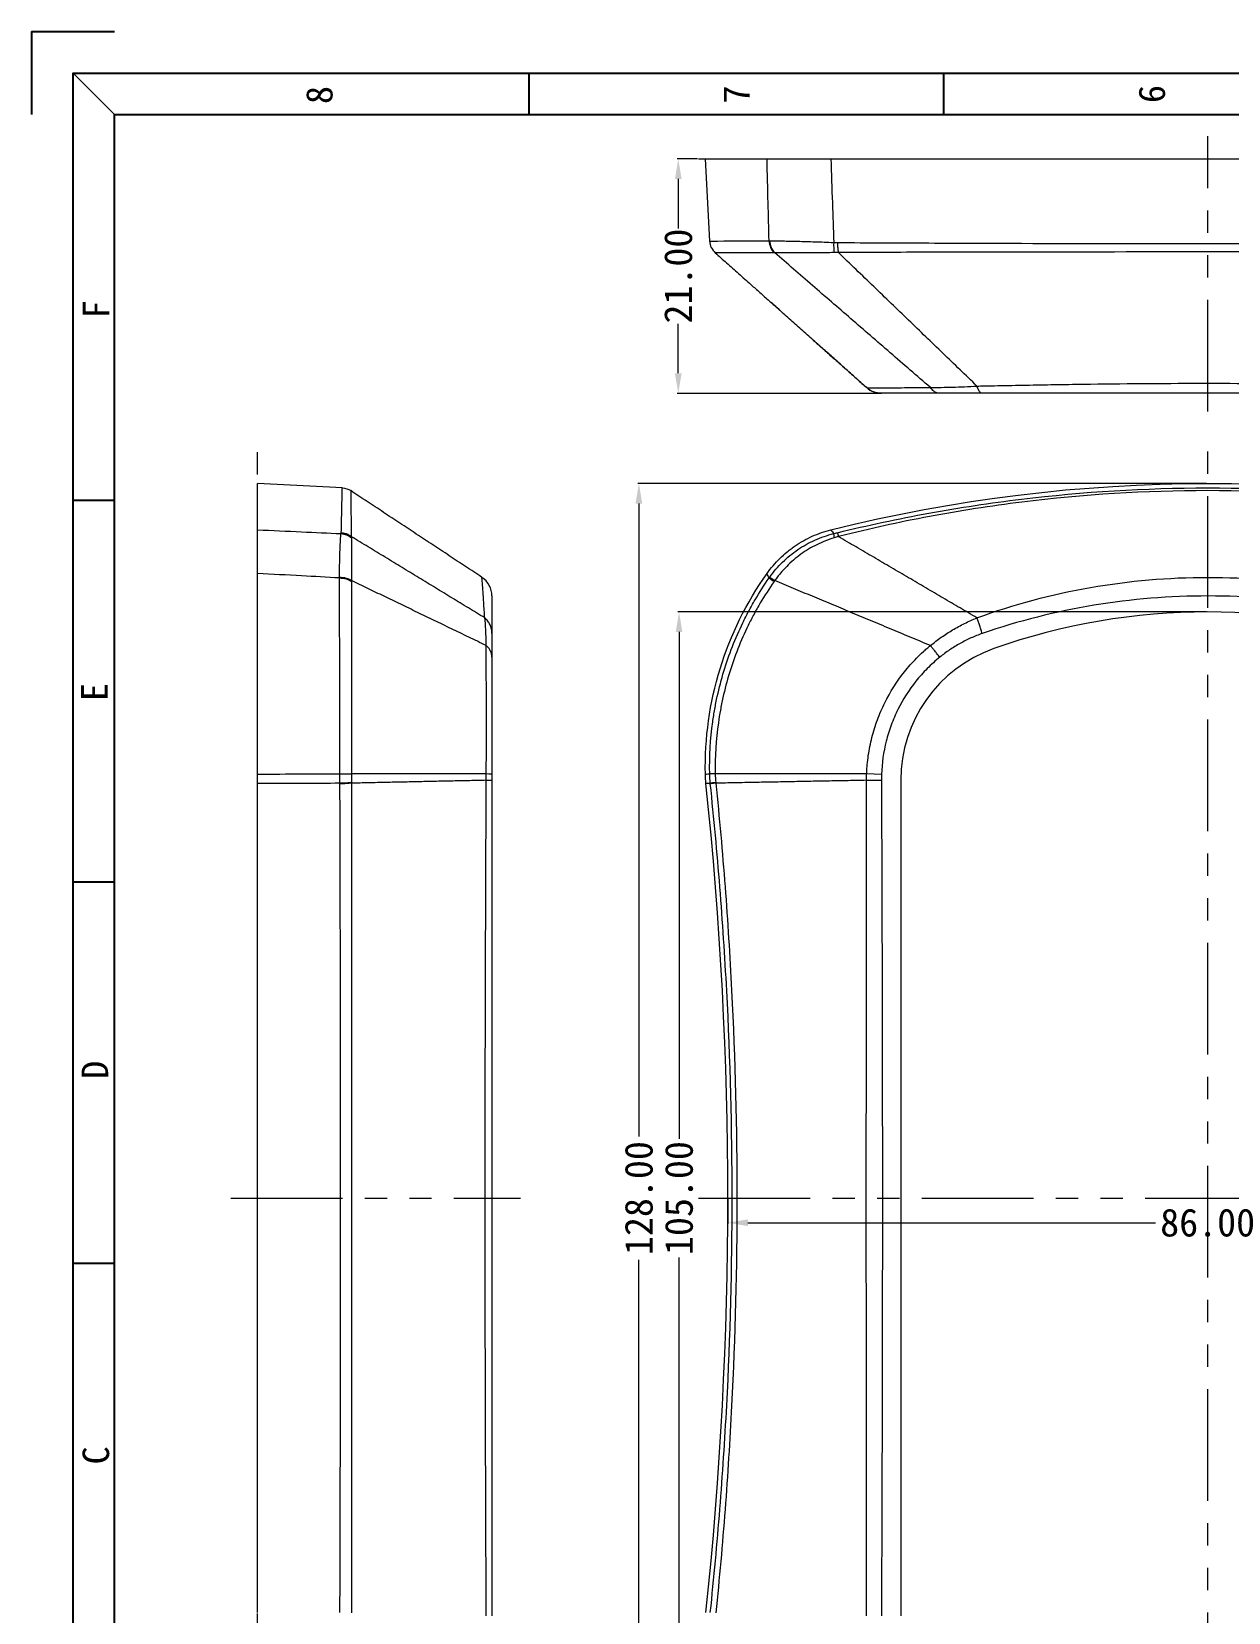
# Model space of a CAD drawing. Extents: x -40 to 272, y -118 to 614.
# Drawn here: x -39.8 to 67.5, y 472.6 to 614.2 of the extents above; entities that cross this region are included whole.
import ezdxf
from ezdxf.enums import TextEntityAlignment as Align

# ---------------------------------------------------------------- set-up
doc = ezdxf.new("R2010")
doc.units = 0
doc.header["$MEASUREMENT"] = 0
doc.linetypes.add('PHANTOM', pattern=[2.5, 1.25, -0.25, 0.25, -0.25, 0.25, -0.25])
for name, color, linetype in [('10', 7, 'Continuous'), ('30', 7, 'Continuous'), ('50', 7, 'Continuous')]:
    doc.layers.add(name, color=color, linetype=linetype)
doc.layers.add('moldbase', color=7, linetype='Continuous', lineweight=20)
doc.styles.add('宋体', font='SimSun.ttf', dxfattribs={"width": 0.7})
doc.dimstyles.new('3', dxfattribs={"dimtxt": 2.5, "dimasz": 1.8, "dimexe": 0.1, "dimexo": 0.1, "dimgap": 0.1, "dimtad": 0, "dimzin": 0, "dimdsep": 46, "dimtxsty": 'Standard', "dimcen": 0, "dimclrd": 4, "dimclre": 4, "dimclrt": 3, "dimadec": 1, "dimazin": 0, "dimtfac": 1, "dimtofl": 0, "dimtmove": 0, "dimatfit": 3, "dimfxl": 0.18, "dimtolj": 1, "dimtzin": 0, "dimlwd": 9, "dimlwe": 9, "dimarcsym": 0})

# ---------------------------------------------------------------- blocks, each defined once
blk = doc.blocks.new('*D31')
at = {"color": 4, "linetype": 'Continuous', "lineweight": 9}
for p, q in [((22.61, 509.6), (22.61, 507.39)), ((108.61, 509.6), (108.61, 507.39)), ((24.41, 507.49), (60.93, 507.49)), ((106.81, 507.49), (70.29, 507.49))]:
    blk.add_line(p, q, dxfattribs=at)
for points in [[(24.41, 507.79), (24.41, 507.19), (22.61, 507.49)], [(106.81, 507.79), (106.81, 507.19), (108.61, 507.49)]]:
    blk.add_solid(points, dxfattribs=at)
at = {"layer": 'Defpoints', "color": 0, "linetype": 'Continuous', "lineweight": 9}
for p in [(22.61, 509.7), (108.61, 509.7), (108.61, 507.49)]:
    blk.add_point(p, dxfattribs=at)
at = {"color": 3, "linetype": 'Continuous', "lineweight": 9, "insert": (65.61, 507.49), "char_height": 2.5, "attachment_point": 5}
blk.add_mtext('\\A1;86.00', dxfattribs=at)
blk = doc.blocks.new('*D32')
at = {"color": 4, "linetype": 'Continuous', "lineweight": 9}
for p, q in [((65.51, 562.2), (18.14, 562.2)), ((18.24, 560.4), (18.24, 515.01)), ((18.24, 459), (18.24, 504.39)), ((65.51, 457.2), (18.14, 457.2))]:
    blk.add_line(p, q, dxfattribs=at)
for points in [[(17.94, 560.4), (18.54, 560.4), (18.24, 562.2)], [(17.94, 459), (18.54, 459), (18.24, 457.2)]]:
    blk.add_solid(points, dxfattribs=at)
at = {"layer": 'Defpoints', "color": 0, "linetype": 'Continuous', "lineweight": 9}
for p in [(18.24, 562.2), (65.61, 562.2), (65.61, 457.2)]:
    blk.add_point(p, dxfattribs=at)
at = {"color": 3, "linetype": 'Continuous', "lineweight": 9, "insert": (18.24, 509.7), "char_height": 2.5, "attachment_point": 5, "rotation": 90}
blk.add_mtext('\\A1;105.00', dxfattribs=at)
blk = doc.blocks.new('*D33')
at = {"color": 4, "linetype": 'Continuous', "lineweight": 9}
for p, q in [((65.51, 573.7), (14.54, 573.7)), ((14.64, 571.9), (14.64, 515.22)), ((14.64, 447.5), (14.64, 504.18)), ((65.51, 445.7), (14.54, 445.7))]:
    blk.add_line(p, q, dxfattribs=at)
for points in [[(14.34, 571.9), (14.94, 571.9), (14.64, 573.7)], [(14.34, 447.5), (14.94, 447.5), (14.64, 445.7)]]:
    blk.add_solid(points, dxfattribs=at)
at = {"layer": 'Defpoints', "color": 0, "linetype": 'Continuous', "lineweight": 9}
for p in [(14.64, 573.7), (65.61, 573.7), (65.61, 445.7)]:
    blk.add_point(p, dxfattribs=at)
at = {"color": 3, "linetype": 'Continuous', "lineweight": 9, "insert": (14.64, 509.7), "char_height": 2.5, "attachment_point": 5, "rotation": 90}
blk.add_mtext('\\A1;128.00', dxfattribs=at)
blk = doc.blocks.new('*D46')
at = {"color": 4, "linetype": 'Continuous', "lineweight": 9}
for p, q in [((19.9, 602.77), (18.07, 602.77)), ((18.17, 600.97), (18.17, 596.54)), ((18.17, 583.57), (18.17, 588.01)), ((36.28, 581.77), (18.07, 581.77))]:
    blk.add_line(p, q, dxfattribs=at)
for points in [[(17.87, 600.97), (18.47, 600.97), (18.17, 602.77)], [(17.87, 583.57), (18.47, 583.57), (18.17, 581.77)]]:
    blk.add_solid(points, dxfattribs=at)
at = {"layer": 'Defpoints', "color": 0, "linetype": 'Continuous', "lineweight": 9}
for p in [(20, 602.77), (18.17, 581.77), (36.38, 581.77)]:
    blk.add_point(p, dxfattribs=at)
at = {"color": 3, "linetype": 'Continuous', "lineweight": 9, "insert": (18.17, 592.27), "char_height": 2.5, "attachment_point": 5, "rotation": 90}
blk.add_mtext('\\A1;21.00', dxfattribs=at)
blk = doc.blocks.new('7')
at = {"color": 8}
for q in [(2015.95, 533.19), (2005.95, 523.19)]:
    blk.add_line((2005.95, 533.19), q, dxfattribs=at)
for p, q in [((2065.95, 528.19), (2065.95, 523.19)), ((2115.95, 528.19), (2115.95, 523.19)), ((2010.95, 476.69), (2015.95, 476.69)), ((2010.95, 430.69), (2015.95, 430.69)), ((2015.95, 384.69), (2010.95, 384.69))]:
    blk.add_line(p, q)
for points in [[(2420.95, 241.19), (2010.95, 241.19), (2010.95, 528.19), (2420.95, 528.19)], [(2415.95, 246.19), (2015.95, 246.19), (2015.95, 523.19), (2415.95, 523.19)]]:
    blk.add_lwpolyline(points, close=True)
at = {"layer": 'moldbase'}
blk.add_line((2015.95, 523.19), (2010.95, 528.19), dxfattribs=at)
at = {"style": '宋体'}
for s, p in [('8', (2040.68, 525.55)), ('7', (2090.98, 525.61)), ('6', (2141.1, 525.67)), ('F', (2013.73, 499.72)), ('E', (2013.51, 453.59)), ('D', (2013.59, 408.03)), ('C', (2013.7, 361.55))]:
    blk.add_text(s, height=3.2, rotation=90, dxfattribs=at).set_placement(p, align=Align.MIDDLE)

msp = doc.modelspace()

# ---------------------------------------------------------------- linework, layer by layer
at = {"layer": '10', "color": 7, "linetype": 'Continuous', "lineweight": 9}
for p, q in [((20.592, 602.774), (20.978, 595.4)), ((20.592, 602.774), (26.121, 602.774)), ((31.848, 602.774), (99.375, 602.774)), ((20.978, 595.4), (20.978, 595.399)), ((35.043, 582.282), (35.053, 582.28)), ((-11.934, 573.301), (-19.527, 573.699)), ((-19.527, 569.548), (-19.527, 573.699)), ((-19.527, 547.669), (-19.527, 565.636)), ((-19.527, 472.576), (-19.527, 546.822)), ((36.382, 547.642), (35.053, 547.687)), ((38.111, 547.125), (38.111, 472.272))]:
    msp.add_line(p, q, dxfattribs=at)
at = {"layer": '10', "color": 7, "linetype": 'Continuous', "lineweight": 9, "extrusion": (0, 0, -1)}
for centre, radius, start, end in [((-36.375, 583.774), 2, 270, 311.79277), ((-65.611, 434.299), 139.4, 75.98329, 104.01671), ((-50.592, 548.282), 30, 358.83064, 35.34386)]:
    msp.add_arc(centre, radius, start, end, dxfattribs=at)
at = {"layer": '10', "color": 7, "linetype": 'Continuous', "lineweight": 9, "extrusion": (2.75248e-16, 6.08817e-17, -1)}
msp.add_arc((12.013, 571.803), 1.5, 93.00414, 123.40231, dxfattribs=at)
at = {"layer": '10', "color": 7, "linetype": 'Continuous', "lineweight": 9}
for centre, radius, start, end in [((65.611, 504.699), 57.5, 70.52878, 109.47122), ((50.611, 547.125), 12.5, 109.47122, 180), ((-329.951, 509.699), 352.562, 353.95586, 6.04414)]:
    msp.add_arc(centre, radius, start, end, dxfattribs=at)
for centre, major_axis, ratio, start_param, end_param in [((22.481, 595.478), (-0.115, -1.496), 0.9998057, 4.8416684, 5.6327112), ((36.382, 583.774), (0, -2), 0.9994174, 5.5556, 6.2831853), ((-0.527, 563.622), (2, 0), 0.9999999, 6.2831847, 7.2705903), ((-12.231, 547.731), (-1.5, -0.002), 0.0196535, 1.6231265, 2.4141692), ((-12.231, 547.722), (-1.5, -0.003), 0.020736, 1.6231135, 2.41414), ((-0.527, 547.642), (2, 0), 0.0341301, 0, 0.7275853), ((22.481, 547.731), (-1.5, -0.029), 0.001515, 5.4397826, 6.2308254), ((22.482, 547.722), (-1.5, -0.031), 0.0021789, 5.4397965, 6.230823)]:
    msp.add_ellipse(centre, major_axis=major_axis, ratio=ratio, start_param=start_param, end_param=end_param, dxfattribs=at)
for points, knots in [([(26.311, 595.437), (26.282, 596.568), (26.252, 597.699), (26.223, 598.831), (26.189, 600.145), (26.155, 601.46), (26.121, 602.774)], [0, 0, 0, 0, 0.4625791, 0.4625791, 0.4625791, 1, 1, 1, 1]), ([(26.121, 602.774), (26.811, 602.774), (27.656, 602.774), (29.621, 602.774), (30.69, 602.774), (31.848, 602.774)], [0, 0, 0, 0, 0.5, 0.5, 1, 1, 1, 1]), ([(31.848, 602.774), (31.891, 601.46), (31.935, 600.145), (31.978, 598.831), (32.017, 597.649), (32.056, 596.467), (32.096, 595.285)], [0, 0, 0, 0, 0.5265584, 0.5265584, 0.5265584, 1, 1, 1, 1]), ([(20.978, 595.4), (20.976, 595.406), (21.407, 595.409), (23.161, 595.422), (24.529, 595.429), (26.311, 595.437)], [0, 0, 0, 0, 0.4839879, 0.4839879, 1, 1, 1, 1]), ([(26.37, 595.436), (26.542, 595.435), (26.725, 595.432), (27.107, 595.426), (27.307, 595.423), (27.725, 595.415), (27.943, 595.411), (28.397, 595.402), (28.633, 595.397), (29.368, 595.379), (29.882, 595.364), (30.689, 595.337), (30.964, 595.328), (31.524, 595.308), (31.808, 595.297), (32.096, 595.285)], [0, 0, 0, 0, 0.125, 0.125, 0.25, 0.25, 0.375, 0.375, 0.5, 0.5, 0.75, 0.75, 0.875, 0.875, 1, 1, 1, 1]), ([(32.435, 595.276), (35.149, 595.261), (37.881, 595.248), (42.002, 595.23), (43.38, 595.225), (46.144, 595.215), (47.528, 595.21), (54.454, 595.19), (60.021, 595.181), (71.204, 595.181), (76.769, 595.19), (83.694, 595.21), (85.077, 595.215), (87.841, 595.225), (89.219, 595.23), (93.341, 595.248), (96.073, 595.261), (98.788, 595.276)], [0, 0, 0, 0, 0.125, 0.125, 0.1875, 0.1875, 0.25, 0.25, 0.5, 0.5, 0.75, 0.75, 0.8125, 0.8125, 0.875, 0.875, 1, 1, 1, 1]), ([(32.435, 595.276), (32.435, 595.254), (32.435, 595.212), (32.437, 595.149), (32.439, 595.087), (32.441, 595.027), (32.444, 594.968), (32.448, 594.911), (32.452, 594.855), (32.457, 594.801), (32.462, 594.748), (32.467, 594.697), (32.473, 594.647), (32.479, 594.6), (32.486, 594.554), (32.492, 594.51), (32.499, 594.467), (32.506, 594.426), (32.511, 594.4), (32.514, 594.388)], [0, 0, 0, 0, 0.065975, 0.1310561, 0.1952433, 0.2585366, 0.3209359, 0.3824414, 0.4430528, 0.5027704, 0.561594, 0.6195236, 0.6765593, 0.732701, 0.7879488, 0.8423025, 0.8957623, 0.9483282, 1, 1, 1, 1]), ([(26.762, 594.354), (26.322, 594.354), (25.908, 594.355), (25.326, 594.355), (25.138, 594.355), (24.776, 594.355), (24.601, 594.355), (23.762, 594.355), (23.202, 594.355), (22.53, 594.356), (22.335, 594.356), (22.087, 594.356), (22.011, 594.356), (21.875, 594.356), (21.815, 594.357), (21.574, 594.357), (21.479, 594.354), (21.479, 594.36)], [0, 0, 0, 0, 0.1286379, 0.1286379, 0.1929568, 0.1929568, 0.2572758, 0.2572758, 0.5145515, 0.5145515, 0.6431894, 0.6431894, 0.7075084, 0.7075084, 0.7718273, 0.7718273, 1, 1, 1, 1]), ([(21.485, 594.353), (21.821, 594.054), (22.518, 593.435), (23.585, 592.486), (24.583, 591.599), (25.499, 590.783), (26.158, 590.197), (26.658, 589.752), (26.909, 589.529), (27.069, 589.387), (27.15, 589.315), (27.222, 589.251), (27.266, 589.212), (27.285, 589.194)], [0, 0, 0, 0, 0.1737106, 0.3600031, 0.5528182, 0.688427, 0.8319181, 0.8921611, 0.9460668, 0.96129, 0.9755908, 0.9889485, 1, 1, 1, 1]), ([(32.14, 594.374), (31.873, 594.371), (31.609, 594.368), (31.088, 594.363), (30.832, 594.362), (30.083, 594.358), (29.605, 594.358), (28.922, 594.357), (28.703, 594.356), (28.281, 594.355), (28.078, 594.355), (27.689, 594.354), (27.502, 594.354), (27.235, 594.354), (27.148, 594.354), (26.978, 594.354), (26.895, 594.354), (26.814, 594.354)], [0, 0, 0, 0, 0.125, 0.125, 0.25, 0.25, 0.5, 0.5, 0.625, 0.625, 0.75, 0.75, 0.875, 0.875, 0.9375, 0.9375, 1, 1, 1, 1]), ([(98.709, 594.388), (98.371, 594.388), (98.032, 594.389), (97.354, 594.39), (96.337, 594.393), (93.958, 594.398), (91.909, 594.402), (89.168, 594.407), (87.793, 594.41), (85.036, 594.415), (83.656, 594.418), (76.748, 594.428), (71.194, 594.433), (60.031, 594.433), (54.476, 594.428), (47.566, 594.418), (46.185, 594.415), (43.428, 594.41), (40.679, 594.405), (37.947, 594.399), (35.905, 594.395), (34.885, 594.393), (33.868, 594.39), (33.191, 594.389), (32.852, 594.388), (32.514, 594.388)], [0, 0, 0, 0, 0.015625, 0.015625, 0.03125, 0.0625, 0.125, 0.125, 0.1875, 0.1875, 0.25, 0.25, 0.5, 0.5, 0.75, 0.75, 0.8125, 0.8125, 0.875, 0.9375, 0.9375, 0.96875, 0.984375, 0.984375, 1, 1, 1, 1]), ([(30.203, 586.597), (30.335, 586.48), (30.713, 586.143), (31.233, 585.679), (31.763, 585.207), (32.226, 584.794), (32.771, 584.309), (33.442, 583.71), (34.214, 583.022), (34.762, 582.532), (35.043, 582.282)], [0, 0, 0, 0, 0.081464, 0.2341363, 0.3225509, 0.4094458, 0.521279, 0.6601265, 0.8256889, 1, 1, 1, 1]), ([(35.053, 582.28), (35.133, 582.275), (35.688, 582.273), (37.159, 582.276), (37.747, 582.277), (39.116, 582.283), (39.916, 582.287), (40.763, 582.293)], [0, 0, 0, 0, 0.5, 0.5, 0.75, 0.75, 1, 1, 1, 1]), ([(40.764, 582.292), (41.078, 582.295), (41.402, 582.299), (42.066, 582.311), (42.407, 582.319), (43.104, 582.339), (43.462, 582.352), (44.189, 582.383), (44.559, 582.401), (44.936, 582.424)], [0, 0, 0, 0, 0.25, 0.25, 0.5, 0.5, 0.75, 0.75, 1, 1, 1, 1]), ([(41.609, 581.774), (41.517, 581.774), (41.424, 581.79), (41.334, 581.822), (41.244, 581.854), (41.156, 581.902), (41.073, 581.964), (40.961, 582.048), (40.856, 582.16), (40.764, 582.292)], [0, 0, 0, 0, 0.2997922, 0.2997922, 0.2997922, 0.5967132, 0.5967132, 0.5967132, 1, 1, 1, 1]), ([(44.936, 582.425), (45.039, 582.427), (45.143, 582.429), (45.35, 582.433), (45.661, 582.44), (46.39, 582.455), (47.016, 582.467), (48.274, 582.492), (49.961, 582.524), (51.669, 582.552), (53.386, 582.579), (54.251, 582.591), (56.856, 582.625), (58.6, 582.643), (62.1, 582.666), (63.857, 582.672), (67.384, 582.672), (69.139, 582.666), (72.63, 582.642), (74.366, 582.625), (76.957, 582.592), (77.819, 582.579), (79.537, 582.553), (80.395, 582.538), (82.097, 582.508), (82.943, 582.492), (84.203, 582.467), (84.622, 582.459), (85.248, 582.446), (85.456, 582.442), (85.768, 582.435), (85.872, 582.433), (86.08, 582.429), (86.184, 582.427), (86.287, 582.425)], [0, 0, 0, 0, 0.0078125, 0.0078125, 0.015625, 0.03125, 0.0625, 0.0625, 0.125, 0.1875, 0.1875, 0.25, 0.25, 0.375, 0.375, 0.5, 0.5, 0.625, 0.625, 0.75, 0.75, 0.8125, 0.8125, 0.875, 0.875, 0.9375, 0.9375, 0.96875, 0.96875, 0.984375, 0.984375, 0.9921875, 0.9921875, 1, 1, 1, 1]), ([(44.936, 582.424), (44.936, 582.424), (44.936, 582.424), (44.936, 582.424), (44.936, 582.425), (44.936, 582.425), (44.936, 582.425)], [0, 0, 0, 0, 0.644951, 0.644951, 0.644951, 1, 1, 1, 1]), ([(41.609, 581.774), (40.027, 581.774), (38.752, 581.774), (37.404, 581.774), (37.05, 581.774), (36.559, 581.774), (36.417, 581.774), (36.382, 581.774)], [0, 0, 0, 0, 0.5, 0.5, 0.75, 0.75, 1, 1, 1, 1]), ([(85.805, 581.774), (79.289, 581.774), (72.557, 581.774), (58.78, 581.774), (51.931, 581.774), (45.417, 581.774)], [0, 0, 0, 0, 0.5, 0.5, 1, 1, 1, 1]), ([(-12.028, 569.289), (-12.014, 569.955), (-12.001, 570.539), (-11.983, 571.291), (-11.978, 571.521), (-11.968, 571.94), (-11.963, 572.128), (-11.943, 572.965), (-11.934, 573.298), (-11.934, 573.303)], [0, 0, 0, 0, 0.250094, 0.250094, 0.3751411, 0.3751411, 0.5001881, 0.5001881, 1, 1, 1, 1]), ([(-11.186, 573.057), (-11.186, 573.052), (-11.181, 572.711), (-11.17, 571.854), (-11.168, 571.661), (-11.163, 571.232), (-11.158, 570.761), (-11.152, 570.205), (-11.148, 569.757), (-11.145, 569.525), (-11.143, 569.281), (-11.142, 569.116), (-11.141, 569.032), (-11.14, 568.947)], [0, 0, 0, 0, 0.4998565, 0.4998565, 0.6248924, 0.6248924, 0.7499283, 0.8749641, 0.8749641, 0.9374821, 0.968741, 0.968741, 1, 1, 1, 1]), ([(32.435, 569.289), (35.149, 569.955), (37.881, 570.539), (42.002, 571.291), (43.38, 571.521), (46.144, 571.94), (47.528, 572.128), (54.454, 572.965), (60.021, 573.301), (71.204, 573.301), (76.769, 572.965), (83.694, 572.128), (85.077, 571.94), (87.841, 571.521), (89.219, 571.291), (93.341, 570.539), (96.073, 569.955), (98.788, 569.289)], [0, 0, 0, 0, 0.125, 0.125, 0.1875, 0.1875, 0.25, 0.25, 0.5, 0.5, 0.75, 0.75, 0.8125, 0.8125, 0.875, 0.875, 1, 1, 1, 1]), ([(98.709, 568.947), (98.371, 569.032), (98.032, 569.116), (97.354, 569.281), (96.337, 569.525), (93.958, 570.066), (91.909, 570.483), (89.168, 570.997), (87.793, 571.232), (85.036, 571.661), (83.656, 571.854), (76.748, 572.711), (71.194, 573.055), (60.031, 573.055), (54.476, 572.711), (47.566, 571.854), (46.185, 571.661), (43.428, 571.232), (40.679, 570.761), (37.947, 570.205), (35.905, 569.757), (34.885, 569.525), (33.868, 569.281), (33.191, 569.116), (32.852, 569.032), (32.514, 568.947)], [0, 0, 0, 0, 0.015625, 0.015625, 0.03125, 0.0625, 0.125, 0.125, 0.1875, 0.1875, 0.25, 0.25, 0.5, 0.5, 0.75, 0.75, 0.8125, 0.8125, 0.875, 0.9375, 0.9375, 0.96875, 0.984375, 0.984375, 1, 1, 1, 1]), ([(-19.527, 569.548), (-18.212, 569.488), (-16.898, 569.428), (-15.584, 569.368), (-14.402, 569.314), (-13.22, 569.259), (-12.038, 569.205)], [0, 0, 0, 0, 0.5265584, 0.5265584, 0.5265584, 1, 1, 1, 1]), ([(-19.527, 565.636), (-19.527, 566.609), (-19.527, 567.438), (-19.527, 568.779), (-19.527, 569.259), (-19.527, 569.548)], [0, 0, 0, 0, 0.5, 0.5, 1, 1, 1, 1]), ([(-12.189, 565.322), (-12.182, 566.287), (-12.167, 567.106), (-12.12, 568.438), (-12.085, 568.922), (-12.038, 569.205)], [0, 0, 0, 0, 0.5, 0.5, 1, 1, 1, 1]), ([(-12.038, 569.205), (-11.871, 569.195), (-11.706, 569.157), (-11.397, 569.031), (-11.253, 568.942), (-11.127, 568.834)], [0, 0, 0, 0, 0.5, 0.5, 1, 1, 1, 1]), ([(-12.028, 569.289), (-11.912, 569.275), (-11.688, 569.248), (-11.385, 569.124), (-11.22, 569.004), (-11.14, 568.947)], [0, 0, 0, 0, 0.3619264, 0.6952694, 1, 1, 1, 1]), ([(26.121, 565.636), (26.466, 566.123), (26.849, 566.571), (27.478, 567.19), (27.697, 567.386), (28.04, 567.668), (28.156, 567.759), (28.394, 567.938), (28.515, 568.024), (29.129, 568.443), (29.643, 568.73), (30.713, 569.21), (31.269, 569.404), (31.848, 569.548)], [0, 0, 0, 0, 0.25, 0.25, 0.375, 0.375, 0.4375, 0.4375, 0.5, 0.5, 0.75, 0.75, 1, 1, 1, 1]), ([(26.37, 565.322), (26.542, 565.563), (26.725, 565.796), (27.107, 566.241), (27.307, 566.455), (27.725, 566.863), (27.943, 567.058), (28.397, 567.429), (28.633, 567.606), (29.368, 568.105), (29.882, 568.391), (30.689, 568.751), (30.964, 568.859), (31.524, 569.051), (31.808, 569.135), (32.096, 569.205)], [0, 0, 0, 0, 0.125, 0.125, 0.25, 0.25, 0.375, 0.375, 0.5, 0.5, 0.75, 0.75, 0.875, 0.875, 1, 1, 1, 1]), ([(31.848, 569.548), (31.891, 569.488), (31.935, 569.428), (31.978, 569.368), (32.017, 569.314), (32.056, 569.259), (32.096, 569.205)], [0, 0, 0, 0, 0.5265584, 0.5265584, 0.5265584, 1, 1, 1, 1]), ([(32.434, 569.29), (32.435, 569.285), (32.436, 569.281), (32.437, 569.276), (32.439, 569.268), (32.441, 569.256), (32.444, 569.242), (32.448, 569.225), (32.452, 569.207), (32.457, 569.188), (32.462, 569.166), (32.467, 569.143), (32.473, 569.118), (32.479, 569.092), (32.486, 569.065), (32.492, 569.037), (32.499, 569.008), (32.506, 568.978), (32.511, 568.957), (32.514, 568.947)], [0, 0, 0, 0, 0.065975, 0.1310561, 0.1952433, 0.2585366, 0.3209359, 0.3824414, 0.4430528, 0.5027704, 0.561594, 0.6195236, 0.6765593, 0.732701, 0.7879488, 0.8423025, 0.8957623, 0.9483282, 1, 1, 1, 1]), ([(32.14, 568.834), (31.873, 568.752), (31.609, 568.66), (31.088, 568.454), (30.832, 568.34), (30.083, 567.969), (29.605, 567.683), (28.922, 567.193), (28.703, 567.02), (28.281, 566.66), (28.078, 566.472), (27.689, 566.079), (27.502, 565.874), (27.235, 565.556), (27.148, 565.448), (26.978, 565.227), (26.895, 565.114), (26.814, 565)], [0, 0, 0, 0, 0.125, 0.125, 0.25, 0.25, 0.5, 0.5, 0.625, 0.625, 0.75, 0.75, 0.875, 0.875, 0.9375, 0.9375, 1, 1, 1, 1]), ([(-12.19, 565.239), (-13.321, 565.3), (-14.452, 565.361), (-15.584, 565.423), (-16.898, 565.494), (-18.212, 565.565), (-19.527, 565.636)], [0, 0, 0, 0, 0.4625791, 0.4625791, 0.4625791, 1, 1, 1, 1]), ([(-12.152, 547.702), (-12.154, 549.258), (-12.157, 550.804), (-12.16, 552.723), (-12.161, 553.106), (-12.162, 553.871), (-12.163, 554.253), (-12.165, 555.393), (-12.167, 556.145), (-12.171, 558.379), (-12.175, 559.823), (-12.179, 561.57), (-12.18, 561.917), (-12.182, 562.603), (-12.183, 562.942), (-12.186, 563.946), (-12.188, 564.6), (-12.19, 565.239)], [0, 0, 0, 0, 0.25, 0.25, 0.3125, 0.3125, 0.375, 0.375, 0.5, 0.5, 0.75, 0.75, 0.8125, 0.8125, 0.875, 0.875, 1, 1, 1, 1]), ([(-11.107, 564.927), (-11.107, 564.302), (-11.107, 563.661), (-11.108, 562.675), (-11.108, 562.343), (-11.108, 561.671), (-11.108, 561.33), (-11.108, 559.616), (-11.108, 558.199), (-11.109, 556.006), (-11.109, 555.267), (-11.109, 554.149), (-11.109, 553.773), (-11.109, 553.022), (-11.109, 552.646), (-11.11, 550.761), (-11.11, 549.243), (-11.11, 547.713)], [0, 0, 0, 0, 0.125, 0.125, 0.1875, 0.1875, 0.25, 0.25, 0.5, 0.5, 0.625, 0.625, 0.6875, 0.6875, 0.75, 0.75, 1, 1, 1, 1]), ([(-11.107, 565.007), (-11.107, 565.002), (-11.107, 564.998), (-11.107, 564.993), (-11.107, 564.976), (-11.107, 564.952), (-11.107, 564.927)], [0, 0, 0, 0, 0.0006704, 0.0006704, 0.0006704, 1, 1, 1, 1]), ([(0.823, 561.663), (0.82, 561.701), (0.818, 561.739), (0.814, 561.813), (0.807, 561.924), (0.792, 562.176), (0.78, 562.381), (0.755, 562.778), (0.723, 563.268), (0.695, 563.684), (0.668, 564.063), (0.656, 564.233), (0.622, 564.688), (0.605, 564.914), (0.581, 565.216), (0.575, 565.296), (0.575, 565.289)], [0, 0, 0, 0, 0.0156315, 0.0156315, 0.0312629, 0.0625258, 0.1250516, 0.1250516, 0.2501032, 0.3751548, 0.3751548, 0.5002064, 0.5002064, 0.7503097, 0.7503097, 1, 1, 1, 1]), ([(20.984, 547.702), (20.953, 549.258), (21.045, 550.804), (21.31, 552.723), (21.371, 553.106), (21.507, 553.871), (21.583, 554.253), (21.833, 555.393), (22.03, 556.145), (22.708, 558.379), (23.274, 559.823), (24.123, 561.57), (24.3, 561.917), (24.667, 562.603), (24.857, 562.942), (25.446, 563.946), (25.866, 564.6), (26.311, 565.239)], [0, 0, 0, 0, 0.25, 0.25, 0.3125, 0.3125, 0.375, 0.375, 0.5, 0.5, 0.75, 0.75, 0.8125, 0.8125, 0.875, 0.875, 1, 1, 1, 1]), ([(26.762, 564.927), (26.322, 564.302), (25.908, 563.661), (25.326, 562.675), (25.138, 562.343), (24.776, 561.671), (24.601, 561.33), (23.762, 559.616), (23.202, 558.199), (22.53, 556.006), (22.335, 555.267), (22.087, 554.149), (22.011, 553.773), (21.875, 553.022), (21.815, 552.646), (21.55, 550.761), (21.457, 549.243), (21.484, 547.713)], [0, 0, 0, 0, 0.125, 0.125, 0.1875, 0.1875, 0.25, 0.25, 0.5, 0.5, 0.625, 0.625, 0.6875, 0.6875, 0.75, 0.75, 1, 1, 1, 1]), ([(26.311, 565.239), (26.282, 565.3), (26.252, 565.361), (26.223, 565.423), (26.189, 565.494), (26.155, 565.565), (26.121, 565.636)], [0, 0, 0, 0, 0.4625791, 0.4625791, 0.4625791, 1, 1, 1, 1]), ([(26.311, 565.239), (26.32, 565.233), (26.366, 565.202), (26.52, 565.095), (26.63, 565.019), (26.762, 564.927)], [0, 0, 0, 0, 0.5, 0.5, 1, 1, 1, 1]), ([(26.37, 565.322), (26.379, 565.315), (26.423, 565.282), (26.575, 565.172), (26.683, 565.094), (26.814, 565)], [0, 0, 0, 0, 0.5, 0.5, 1, 1, 1, 1]), ([(26.818, 565.006), (26.815, 565.002), (26.813, 564.998), (26.81, 564.995), (26.797, 564.976), (26.779, 564.952), (26.762, 564.927)], [0, 0, 0, 0, 0.0006704, 0.0006704, 0.0006704, 1, 1, 1, 1]), ([(44.936, 561.663), (48.236, 562.868), (51.645, 563.778), (58.593, 564.991), (62.094, 565.292), (69.148, 565.291), (72.639, 564.989), (79.548, 563.784), (82.986, 562.868), (86.287, 561.663)], [0, 0, 0, 0, 0.25, 0.25, 0.5, 0.5, 0.75, 0.75, 1, 1, 1, 1]), ([(85.805, 560.268), (79.289, 562.514), (72.557, 563.616), (58.78, 563.629), (51.931, 562.514), (45.417, 560.268)], [0, 0, 0, 0, 0.5, 0.5, 1, 1, 1, 1]), ([(0.823, 561.663), (0.823, 561.663), (0.823, 561.663), (0.823, 561.663), (0.823, 561.663), (0.823, 561.663), (0.823, 561.663)], [0, 0, 0, 0, 0.644951, 0.644951, 0.644951, 1, 1, 1, 1]), ([(1.473, 560.268), (1.473, 560.399), (1.459, 560.528), (1.402, 560.785), (1.36, 560.91), (1.276, 561.09), (1.244, 561.149), (1.175, 561.263), (1.138, 561.318), (1.017, 561.476), (0.926, 561.574), (0.823, 561.663)], [0, 0, 0, 0, 0.25, 0.25, 0.5, 0.5, 0.625, 0.625, 0.75, 0.75, 1, 1, 1, 1]), ([(40.764, 559.185), (41.078, 559.443), (41.402, 559.689), (42.066, 560.155), (42.407, 560.375), (43.104, 560.79), (43.462, 560.984), (44.189, 561.344), (44.559, 561.511), (44.936, 561.663)], [0, 0, 0, 0, 0.25, 0.25, 0.5, 0.5, 0.75, 0.75, 1, 1, 1, 1]), ([(45.417, 560.268), (45.372, 560.399), (45.328, 560.528), (45.239, 560.785), (45.196, 560.91), (45.134, 561.09), (45.113, 561.149), (45.074, 561.263), (45.055, 561.318), (45, 561.476), (44.967, 561.574), (44.936, 561.663)], [0, 0, 0, 0, 0.25, 0.25, 0.5, 0.5, 0.625, 0.625, 0.75, 0.75, 1, 1, 1, 1]), ([(44.936, 561.663), (44.936, 561.663), (44.936, 561.663), (44.936, 561.663), (44.936, 561.663), (44.936, 561.663), (44.936, 561.663)], [0, 0, 0, 0, 0.644951, 0.644951, 0.644951, 1, 1, 1, 1]), ([(45.417, 560.268), (45.072, 560.149), (44.731, 560.013), (44.065, 559.713), (43.738, 559.548), (43.102, 559.191), (42.791, 558.999), (42.187, 558.59), (41.893, 558.371), (41.609, 558.141)], [0, 0, 0, 0, 0.25, 0.25, 0.5, 0.5, 0.75, 0.75, 1, 1, 1, 1]), ([(0.967, 547.687), (0.967, 547.704), (0.967, 547.722), (0.967, 547.757), (0.967, 547.809), (0.967, 547.93), (0.968, 548.173), (0.968, 548.379), (0.969, 548.792), (0.97, 549.065), (0.971, 549.88), (0.972, 550.418), (0.973, 551.479), (0.973, 552.004), (0.973, 552.781), (0.973, 553.039), (0.973, 553.55), (0.973, 553.801), (0.972, 555.036), (0.97, 555.96), (0.966, 557.036), (0.965, 557.247), (0.963, 557.661), (0.963, 557.864), (0.96, 558.26), (0.959, 558.453), (0.958, 558.734), (0.957, 558.872), (0.956, 559.03), (0.955, 559.108), (0.955, 559.141), (0.955, 559.163), (0.955, 559.174), (0.955, 559.185)], [0, 0, 0, 0, 0.0039063, 0.0039063, 0.0078125, 0.015625, 0.03125, 0.0625, 0.0625, 0.125, 0.125, 0.25, 0.25, 0.375, 0.375, 0.4375, 0.4375, 0.5, 0.5, 0.75, 0.75, 0.8125, 0.8125, 0.875, 0.875, 0.9375, 0.9375, 0.96875, 0.984375, 0.9921875, 0.9960938, 0.9960938, 1, 1, 1, 1]), ([(1.473, 558.141), (1.473, 558.255), (1.457, 558.37), (1.425, 558.481), (1.393, 558.591), (1.345, 558.7), (1.283, 558.803), (1.199, 558.941), (1.087, 559.072), (0.955, 559.185)], [0, 0, 0, 0, 0.2997922, 0.2997922, 0.2997922, 0.5967132, 0.5967132, 0.5967132, 1, 1, 1, 1]), ([(1.473, 558.141), (1.473, 556.86), (1.473, 555.263), (1.473, 552.554), (1.473, 551.594), (1.473, 549.653), (1.473, 548.659), (1.473, 547.642)], [0, 0, 0, 0, 0.5, 0.5, 0.75, 0.75, 1, 1, 1, 1]), ([(35.053, 547.687), (35.053, 547.704), (35.054, 547.722), (35.055, 547.757), (35.058, 547.809), (35.063, 547.93), (35.077, 548.173), (35.093, 548.379), (35.13, 548.792), (35.162, 549.065), (35.28, 549.88), (35.386, 550.418), (35.656, 551.479), (35.819, 552.004), (36.106, 552.781), (36.209, 553.039), (36.43, 553.55), (36.546, 553.801), (37.159, 555.036), (37.747, 555.96), (38.602, 557.036), (38.78, 557.247), (39.146, 557.661), (39.336, 557.864), (39.727, 558.26), (39.927, 558.453), (40.235, 558.734), (40.391, 558.872), (40.576, 559.03), (40.669, 559.108), (40.71, 559.141), (40.737, 559.163), (40.75, 559.174), (40.763, 559.185)], [0, 0, 0, 0, 0.0039063, 0.0039063, 0.0078125, 0.015625, 0.03125, 0.0625, 0.0625, 0.125, 0.125, 0.25, 0.25, 0.375, 0.375, 0.4375, 0.4375, 0.5, 0.5, 0.75, 0.75, 0.8125, 0.8125, 0.875, 0.875, 0.9375, 0.9375, 0.96875, 0.984375, 0.9921875, 0.9960938, 0.9960938, 1, 1, 1, 1]), ([(41.609, 558.141), (41.214, 557.821), (40.836, 557.48), (40.299, 556.939), (40.124, 556.754), (39.788, 556.376), (39.626, 556.184), (38.841, 555.203), (38.302, 554.36), (37.741, 553.231), (37.634, 553.002), (37.433, 552.535), (37.338, 552.299), (37.076, 551.588), (36.927, 551.109), (36.559, 549.653), (36.417, 548.659), (36.382, 547.642)], [0, 0, 0, 0, 0.125, 0.125, 0.1875, 0.1875, 0.25, 0.25, 0.5, 0.5, 0.5625, 0.5625, 0.625, 0.625, 0.75, 0.75, 1, 1, 1, 1]), ([(41.609, 558.141), (41.532, 558.237), (41.455, 558.331), (41.341, 558.472), (41.303, 558.519), (41.229, 558.611), (41.192, 558.656), (41.084, 558.79), (41.014, 558.876), (40.883, 559.038), (40.821, 559.114), (40.764, 559.185)], [0, 0, 0, 0, 0.25, 0.25, 0.375, 0.375, 0.5, 0.5, 0.75, 0.75, 1, 1, 1, 1]), ([(-19.527, 547.669), (-18.194, 547.675), (-16.861, 547.681), (-15.528, 547.687), (-14.402, 547.692), (-13.277, 547.697), (-12.152, 547.702)], [0, 0, 0, 0, 0.5422875, 0.5422875, 0.5422875, 1, 1, 1, 1]), ([(-12.149, 546.846), (-13.275, 546.843), (-14.401, 546.839), (-15.528, 546.835), (-16.861, 546.831), (-18.194, 546.826), (-19.527, 546.822)], [0, 0, 0, 0, 0.4579478, 0.4579478, 0.4579478, 1, 1, 1, 1]), ([(-11.111, 546.906), (-11.242, 546.889), (-11.403, 546.876), (-11.758, 546.855), (-11.952, 546.849), (-12.149, 546.846)], [0, 0, 0, 0, 0.5, 0.5, 1, 1, 1, 1]), ([(-11.111, 546.857), (-11.242, 546.841), (-11.403, 546.828), (-11.758, 546.809), (-11.952, 546.804), (-12.149, 546.802)], [0, 0, 0, 0, 0.5, 0.5, 1, 1, 1, 1]), ([(-12.149, 472.595), (-12.139, 475.676), (-12.131, 478.761), (-12.115, 484.936), (-12.109, 488.028), (-12.093, 497.309), (-12.088, 503.502), (-12.088, 515.895), (-12.093, 522.088), (-12.109, 531.369), (-12.115, 534.461), (-12.131, 540.636), (-12.139, 543.721), (-12.149, 546.802)], [0, 0, 0, 0, 0.125, 0.125, 0.25, 0.25, 0.5, 0.5, 0.75, 0.75, 0.875, 0.875, 1, 1, 1, 1]), ([(-11.111, 546.857), (-11.111, 545.314), (-11.112, 543.77), (-11.114, 540.68), (-11.114, 539.135), (-11.116, 534.496), (-11.118, 531.4), (-11.122, 522.105), (-11.123, 515.904), (-11.123, 503.494), (-11.122, 497.293), (-11.118, 487.998), (-11.116, 484.902), (-11.114, 480.263), (-11.114, 478.717), (-11.112, 475.627), (-11.111, 474.083), (-11.111, 472.54)], [0, 0, 0, 0, 0.0625, 0.0625, 0.125, 0.125, 0.25, 0.25, 0.5, 0.5, 0.75, 0.75, 0.875, 0.875, 0.9375, 0.9375, 1, 1, 1, 1]), ([(-11.111, 546.906), (-11.111, 546.89), (-11.111, 546.873), (-11.111, 546.86), (-11.111, 546.855)], [0, 0, 0, 0, 0.9987667, 1, 1, 1, 1]), ([(0.964, 472.283), (0.935, 478.519), (0.909, 484.755), (0.874, 497.227), (0.864, 503.463), (0.864, 515.935), (0.874, 522.171), (0.909, 534.643), (0.935, 540.878), (0.964, 547.114)], [0, 0, 0, 0, 0.25, 0.25, 0.5, 0.5, 0.75, 0.75, 1, 1, 1, 1]), ([(0.964, 547.114), (0.964, 547.139), (0.965, 547.151), (0.965, 547.24), (0.966, 547.33), (0.966, 547.419), (0.966, 547.508), (0.967, 547.598), (0.967, 547.681), (0.967, 547.685), (0.967, 547.69), (0.967, 547.694)], [0, 0, 0, 0, 0.0634475, 0.0634475, 0.5317849, 0.5317849, 0.5317849, 0.9998953, 0.9998953, 0.9998953, 1, 1, 1, 1]), ([(1.473, 547.642), (1.473, 547.561), (1.473, 547.48), (1.473, 547.399), (1.473, 547.318), (1.473, 547.237), (1.473, 547.156), (1.473, 547.144), (1.473, 547.133), (1.473, 547.121)], [0, 0, 0, 0, 0.4670212, 0.4670212, 0.4670212, 0.9340426, 0.9340426, 0.9340426, 1, 1, 1, 1]), ([(1.473, 547.121), (1.473, 541.203), (1.473, 535.285), (1.473, 529.367), (1.473, 522.811), (1.473, 516.255), (1.473, 509.699), (1.473, 503.143), (1.473, 496.587), (1.473, 490.03), (1.473, 484.112), (1.473, 478.194), (1.473, 472.276)], [0, 0, 0, 0, 0.2372125, 0.2372125, 0.2372125, 0.5, 0.5, 0.5, 0.7627869, 0.7627869, 0.7627869, 1, 1, 1, 1]), ([(20.598, 547.669), (20.668, 547.675), (20.737, 547.681), (20.807, 547.687), (20.866, 547.692), (20.925, 547.697), (20.984, 547.702)], [0, 0, 0, 0, 0.5422875, 0.5422875, 0.5422875, 1, 1, 1, 1]), ([(21.038, 546.846), (20.979, 546.843), (20.92, 546.839), (20.861, 546.835), (20.791, 546.831), (20.721, 546.826), (20.651, 546.822)], [0, 0, 0, 0, 0.4579478, 0.4579478, 0.4579478, 1, 1, 1, 1]), ([(21.531, 546.906), (21.385, 546.889), (21.265, 546.876), (21.097, 546.855), (21.048, 546.849), (21.038, 546.846)], [0, 0, 0, 0, 0.5, 0.5, 1, 1, 1, 1]), ([(21.536, 546.857), (21.39, 546.841), (21.27, 546.828), (21.102, 546.809), (21.052, 546.804), (21.042, 546.802)], [0, 0, 0, 0, 0.5, 0.5, 1, 1, 1, 1]), ([(21.042, 472.595), (21.368, 475.676), (21.654, 478.761), (22.143, 484.936), (22.348, 488.028), (22.838, 497.309), (23.001, 503.502), (23.001, 515.895), (22.838, 522.088), (22.348, 531.369), (22.144, 534.461), (21.654, 540.636), (21.368, 543.721), (21.042, 546.802)], [0, 0, 0, 0, 0.125, 0.125, 0.25, 0.25, 0.5, 0.5, 0.75, 0.75, 0.875, 0.875, 1, 1, 1, 1]), ([(21.531, 546.906), (21.532, 546.89), (21.534, 546.873), (21.535, 546.86), (21.536, 546.855)], [0, 0, 0, 0, 0.9987667, 1, 1, 1, 1]), ([(21.536, 546.857), (21.693, 545.314), (21.84, 543.77), (22.115, 540.68), (22.243, 539.135), (22.596, 534.496), (22.793, 531.4), (23.264, 522.105), (23.421, 515.904), (23.421, 503.494), (23.264, 497.293), (22.793, 487.998), (22.596, 484.902), (22.243, 480.263), (22.115, 478.717), (21.84, 475.627), (21.693, 474.083), (21.536, 472.54)], [0, 0, 0, 0, 0.0625, 0.0625, 0.125, 0.125, 0.25, 0.25, 0.5, 0.5, 0.75, 0.75, 0.875, 0.875, 0.9375, 0.9375, 1, 1, 1, 1]), ([(35.042, 472.283), (35.034, 478.519), (35.029, 484.755), (35.023, 497.227), (35.022, 503.463), (35.022, 515.935), (35.023, 522.171), (35.029, 534.643), (35.034, 540.878), (35.042, 547.114)], [0, 0, 0, 0, 0.25, 0.25, 0.5, 0.5, 0.75, 0.75, 1, 1, 1, 1]), ([(35.042, 547.114), (35.042, 547.139), (35.042, 547.151), (35.042, 547.24), (35.043, 547.33), (35.045, 547.419), (35.047, 547.508), (35.049, 547.598), (35.052, 547.681), (35.053, 547.685), (35.053, 547.69), (35.053, 547.694)], [0, 0, 0, 0, 0.0634475, 0.0634475, 0.5317849, 0.5317849, 0.5317849, 0.9998953, 0.9998953, 0.9998953, 1, 1, 1, 1]), ([(35.042, 547.114), (35.133, 547.115), (35.231, 547.115), (35.386, 547.116), (35.439, 547.116), (35.548, 547.117), (35.605, 547.117), (35.776, 547.118), (35.893, 547.119), (36.072, 547.12), (36.133, 547.12), (36.254, 547.121), (36.314, 547.121), (36.375, 547.121)], [0, 0, 0, 0, 0.25, 0.25, 0.375, 0.375, 0.5, 0.5, 0.75, 0.75, 0.875, 0.875, 1, 1, 1, 1]), ([(36.382, 547.642), (36.379, 547.561), (36.377, 547.48), (36.376, 547.399), (36.375, 547.318), (36.374, 547.237), (36.375, 547.156), (36.375, 547.144), (36.375, 547.133), (36.375, 547.121)], [0, 0, 0, 0, 0.4670212, 0.4670212, 0.4670212, 0.9340426, 0.9340426, 0.9340426, 1, 1, 1, 1]), ([(36.375, 547.121), (36.4, 540.884), (36.422, 534.647), (36.451, 522.173), (36.459, 515.936), (36.459, 503.462), (36.451, 497.225), (36.422, 484.75), (36.4, 478.513), (36.375, 472.276)], [0, 0, 0, 0, 0.25, 0.25, 0.5, 0.5, 0.75, 0.75, 1, 1, 1, 1])]:
    msp.add_open_spline(points, degree=3, knots=knots, dxfattribs=at)
for points, degree in [([(26.311, 595.437), (26.331, 595.437), (26.35, 595.437), (26.37, 595.436)], 3), ([(26.311, 595.437), (26.33, 595.021), (26.498, 594.618), (26.762, 594.354)], 3), ([(26.37, 595.436), (26.387, 595.021), (26.552, 594.618), (26.814, 594.354)], 3), ([(32.096, 595.285), (32.084, 594.952), (32.1, 594.625), (32.14, 594.374)], 3), ([(32.096, 595.285), (32.209, 595.28), (32.322, 595.276), (32.435, 595.276)], 3), ([(26.814, 594.354), (26.797, 594.354), (26.779, 594.354), (26.762, 594.354)], 3), ([(32.514, 594.387), (32.389, 594.38), (32.265, 594.376), (32.14, 594.374)], 3), ([(40.763, 582.293), (40.763, 582.293), (40.764, 582.293), (40.764, 582.292)], 3), ([(40.764, 582.292), (40.764, 582.292), (40.764, 582.292), (40.764, 582.292)], 3), ([(45.417, 581.774), (45.237, 581.774), (45.059, 582.012), (44.936, 582.424)], 3), ([(45.417, 581.774), (44.034, 581.774), (42.746, 581.774), (41.609, 581.774)], 3), ([(0.575, 565.292), (-5.306, 569.173), (-11.186, 573.055)], 2), ([(-12.038, 569.205), (-12.032, 569.233), (-12.029, 569.261), (-12.028, 569.289)], 3), ([(32.096, 569.205), (32.084, 569.184), (32.1, 569.051), (32.14, 568.834)], 3), ([(32.096, 569.205), (32.209, 569.233), (32.322, 569.261), (32.435, 569.289)], 3), ([(-11.14, 568.947), (-11.133, 568.909), (-11.129, 568.871), (-11.127, 568.834)], 3), ([(-11.127, 568.834), (-11.102, 568.184), (-11.109, 566.827), (-11.107, 565)], 3), ([(32.514, 568.947), (32.389, 568.909), (32.265, 568.871), (32.14, 568.834)], 3), ([(-12.19, 565.239), (-12.19, 565.266), (-12.189, 565.294), (-12.189, 565.322)], 3), ([(-12.19, 565.239), (-11.774, 565.227), (-11.371, 565.111), (-11.107, 564.927)], 3), ([(-12.189, 565.322), (-11.773, 565.308), (-11.371, 565.188), (-11.107, 565)], 3), ([(26.311, 565.239), (26.331, 565.266), (26.35, 565.294), (26.37, 565.322)], 3), ([(1.473, 563.624), (1.473, 563.62), (1.473, 562.507), (1.473, 560.268)], 3), ([(0.955, 559.185), (0.945, 560.217), (0.914, 561.055), (0.823, 561.663)], 3), ([(1.473, 560.268), (1.473, 559.79), (1.473, 559.062), (1.473, 558.141)], 3), ([(0.955, 559.185), (0.955, 559.185)], 1), ([(0.955, 559.185), (0.955, 559.185), (0.955, 559.185), (0.955, 559.185)], 3), ([(40.763, 559.185), (40.763, 559.185), (40.764, 559.185), (40.764, 559.185)], 3), ([(40.764, 559.185), (40.764, 559.185), (40.764, 559.185), (40.764, 559.185)], 3), ([(-19.527, 546.822), (-19.527, 547.103), (-19.527, 547.386), (-19.527, 547.669)], 3), ([(-12.152, 547.691), (-12.152, 547.702)], 1), ([(-12.149, 546.846), (-12.15, 547.127), (-12.152, 547.409), (-12.152, 547.691)], 3), ([(-12.149, 546.802), (-12.149, 546.817), (-12.149, 546.832), (-12.149, 546.846)], 3), ([(-11.11, 547.704), (-11.11, 547.437), (-11.11, 547.171), (-11.111, 546.906)], 3), ([(-11.11, 547.713), (-11.11, 547.704)], 1), ([(0.964, 547.114), (1.291, 547.116), (1.474, 547.117), (1.473, 547.122)], 3), ([(0.964, 547.114), (0.964, 547.114)], 1), ([(20.651, 546.822), (20.621, 547.103), (20.604, 547.386), (20.598, 547.669)], 3), ([(20.984, 547.691), (20.984, 547.702)], 1), ([(21.038, 546.846), (21.008, 547.127), (20.99, 547.409), (20.984, 547.691)], 3), ([(21.042, 546.802), (21.041, 546.817), (21.039, 546.832), (21.038, 546.846)], 3), ([(21.484, 547.713), (21.484, 547.704)], 1), ([(21.484, 547.704), (21.489, 547.437), (21.505, 547.171), (21.531, 546.906)], 3), ([(35.042, 547.114), (35.042, 547.114)], 1)]:
    msp.add_open_spline(points, degree=degree, dxfattribs=at)
for points, weights in [([(40.763, 582.293), (26.814, 594.354)], [0.961710120879, 1.00439097905]), ([(44.936, 582.425), (32.514, 594.387)], [1.03323492681, 1.00677710653]), ([(35.053, 582.28), (26.497, 589.896)], [1.0221977023, 1.01222847909]), ([(0.823, 561.663), (-11.14, 568.947)], [1.03323492681, 1.00677710653]), ([(44.936, 561.663), (32.514, 568.947)], [1.03323492681, 1.00677710653]), ([(0.955, 559.185), (-11.107, 565)], [0.961710120879, 1.00439097905]), ([(40.763, 559.185), (26.814, 565)], [0.961710120879, 1.00439097905]), ([(0.964, 547.114), (-11.111, 546.857)], [1.03355671191, 1.00684103915]), ([(0.967, 547.687), (-11.11, 547.704)], [1.0221977023, 1.00647841234]), ([(35.053, 547.687), (21.484, 547.704)], [1.0221977023, 1.00647841234]), ([(35.042, 547.114), (21.536, 546.857)], [1.03355671191, 1.00684103915])]:
    msp.add_rational_spline(points, weights, degree=1, dxfattribs=at)
at = {"layer": '30', "color": 1, "linetype": 'PHANTOM', "lineweight": 9, "ltscale": 8}
for p, q in [((65.611, 580.14), (65.611, 604.8)), ((19.996, 602.774), (111.227, 602.774)), ((-19.527, 442.51), (-19.527, 576.887)), ((65.611, 442.573), (65.611, 576.95)), ((-21.93, 509.699), (4.024, 509.699)), ((19.996, 509.699), (111.227, 509.699))]:
    msp.add_line(p, q, dxfattribs=at)

# ---------------------------------------------------------------- block references
at = {"layer": '50', "color": 7, "linetype": 'Continuous', "lineweight": 9, "xscale": 0.7428978030252438, "yscale": 0.7428978030253575, "zscale": 0.7428978030250774}
msp.add_blockref('7', (-1529.999, 218.059), dxfattribs=at)

# ---------------------------------------------------------------- dimensions: what is measured, and where the dimension line sits
at = {"linetype": 'Continuous', "lineweight": 9}
for base, p1, p2, picture, middle in [((18.169, 581.774), (19.996, 602.774), (36.382, 581.774), '*D46', (18.169, 592.274)), ((14.639, 573.699), (65.611, 445.699), (65.611, 573.699), '*D33', (14.639, 509.699)), ((18.237, 562.199), (65.611, 457.199), (65.611, 562.199), '*D32', (18.237, 509.699))]:
    dim = msp.add_linear_dim(base=base, p1=p1, p2=p2, angle=90, dimstyle='3', dxfattribs=at)
    dim.commit()
    dim.dimension.update_dxf_attribs({"geometry": picture, "text_midpoint": middle})
dim = msp.add_linear_dim(base=(108.611, 507.49), p1=(22.611, 509.699), p2=(108.611, 509.699), dimstyle='3', dxfattribs=at)
dim.commit()
dim.dimension.update_dxf_attribs({"geometry": '*D31', "text_midpoint": (65.611, 507.49)})

doc.saveas('drawing.dxf')
